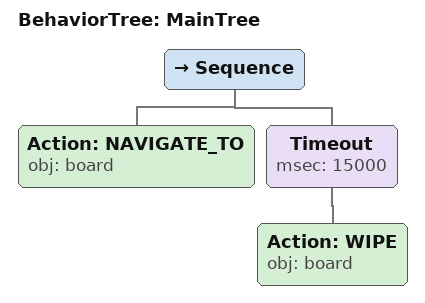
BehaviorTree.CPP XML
<root main_tree_to_execute="MainTree">
  <BehaviorTree ID="MainTree">
    <Sequence>
      <!-- Navigate to board -->
      <Action ID="NAVIGATE_TO" obj="board" />
      <!-- Timeout: WIPE board within 15s -->
      <Timeout msec="15000">
        <!-- Wipe board -->
        <Action ID="WIPE" obj="board" />
      </Timeout>
    </Sequence>
  </BehaviorTree>
</root>
